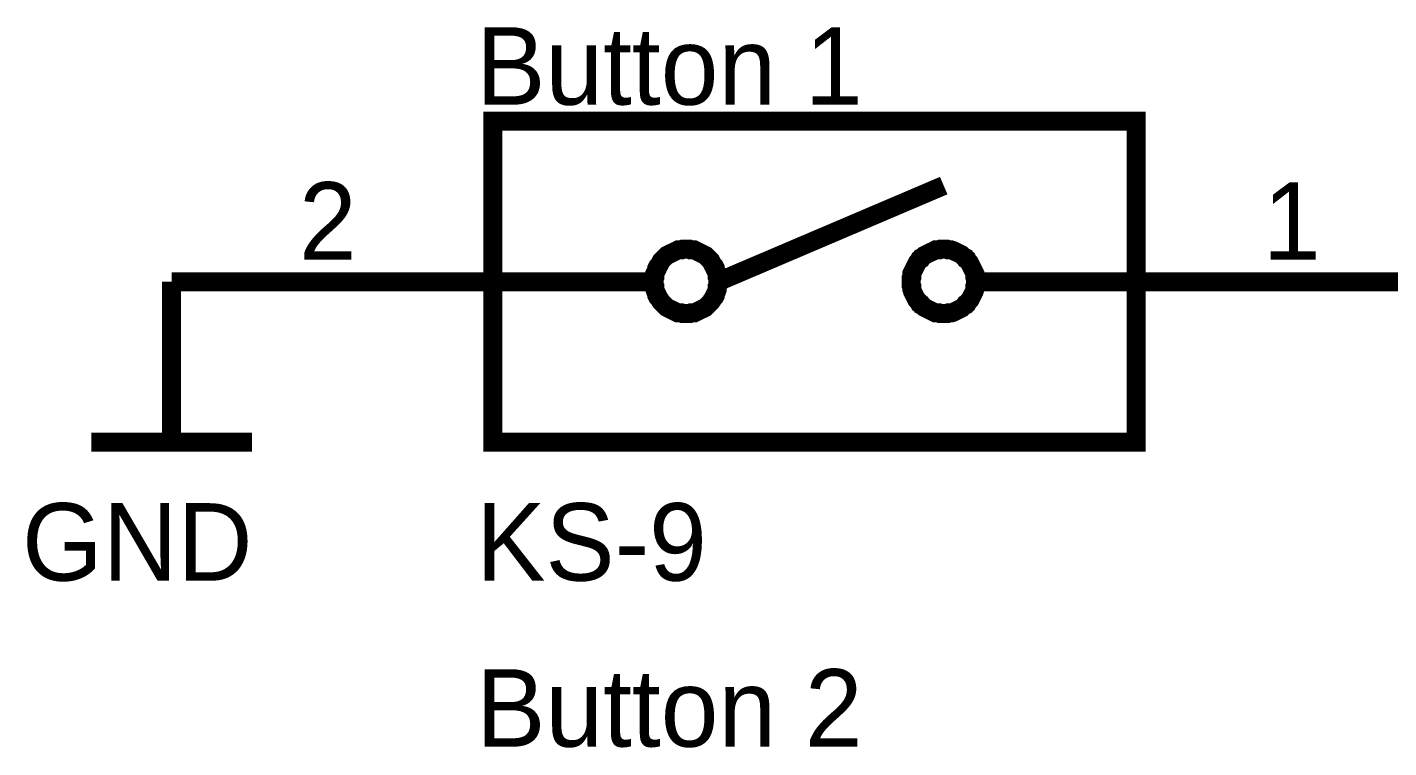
# Model space of a CAD drawing. Header units: inches. Extents: x 0 to 292, y 0 to 193.
# Drawn here: x 89.17 to 110.67, y 96.77 to 108.16 of the extents above; entities that cross this region are included whole.
import ezdxf

# ---------------------------------------------------------------- set-up
doc = ezdxf.new("R2010")
doc.units = ezdxf.units.IN
doc.layers.add('Sheet', color=255, linetype='Continuous')

msp = doc.modelspace()

# ---------------------------------------------------------------- linework, layer by layer
at = {"layer": 'Sheet'}
for points in [[(96.521, 106.671, 0.3, 0.3, 0), (106.683, 106.671, 0.3, 0.3, 0), (106.683, 101.595, 0.3, 0.3, 0), (96.521, 101.595, 0.3, 0.3, 0), (96.521, 106.671, 0.3, 0.3, 0)], [(96.521, 106.671, 0.0991, 0.0991, 0), (96.521, 101.595, 0.0991, 0.0991, 0), (106.683, 101.595, 0.0991, 0.0991, 0), (106.683, 106.671, 0.0991, 0.0991, 0), (96.521, 106.671, 0.0991, 0.0991, 0), (96.521, 106.671, 0.0991, 0.0991, 0)]]:
    msp.add_lwpolyline(points, format="xyseb", close=True, dxfattribs=at)
for points in [[(100.076, 104.133, 0.3, 0.3, 0), (103.642, 105.654, 0.3, 0.3, 0)], [(99.069, 104.133, 0.3, 0.3, 0), (99.069, 104.155, 0.3, 0.3, 0), (99.069, 104.188, 0.3, 0.3, 0), (99.08, 104.21, 0.3, 0.3, 0), (99.08, 104.232, 0.3, 0.3, 0), (99.08, 104.264, 0.3, 0.3, 0), (99.091, 104.286, 0.3, 0.3, 0), (99.102, 104.308, 0.3, 0.3, 0), (99.113, 104.33, 0.3, 0.3, 0), (99.113, 104.352, 0.3, 0.3, 0), (99.124, 104.374, 0.3, 0.3, 0), (99.146, 104.396, 0.3, 0.3, 0), (99.157, 104.417, 0.3, 0.3, 0), (99.168, 104.439, 0.3, 0.3, 0), (99.179, 104.461, 0.3, 0.3, 0), (99.201, 104.483, 0.3, 0.3, 0), (99.212, 104.494, 0.3, 0.3, 0), (99.233, 104.516, 0.3, 0.3, 0), (99.244, 104.527, 0.3, 0.3, 0), (99.266, 104.549, 0.3, 0.3, 0), (99.288, 104.56, 0.3, 0.3, 0), (99.31, 104.571, 0.3, 0.3, 0), (99.332, 104.582, 0.3, 0.3, 0), (99.354, 104.593, 0.3, 0.3, 0), (99.376, 104.603, 0.3, 0.3, 0), (99.398, 104.614, 0.3, 0.3, 0), (99.419, 104.625, 0.3, 0.3, 0), (99.441, 104.636, 0.3, 0.3, 0), (99.474, 104.636, 0.3, 0.3, 0), (99.496, 104.636, 0.3, 0.3, 0), (99.518, 104.647, 0.3, 0.3, 0), (99.551, 104.647, 0.3, 0.3, 0), (99.573, 104.647, 0.3, 0.3, 0)], [(99.573, 104.647, 0.3, 0.3, 0), (99.551, 104.647, 0.3, 0.3, 0), (99.518, 104.647, 0.3, 0.3, 0), (99.496, 104.636, 0.3, 0.3, 0), (99.474, 104.636, 0.3, 0.3, 0), (99.441, 104.636, 0.3, 0.3, 0), (99.419, 104.625, 0.3, 0.3, 0), (99.398, 104.614, 0.3, 0.3, 0), (99.376, 104.603, 0.3, 0.3, 0), (99.354, 104.593, 0.3, 0.3, 0), (99.332, 104.582, 0.3, 0.3, 0), (99.31, 104.571, 0.3, 0.3, 0), (99.288, 104.56, 0.3, 0.3, 0), (99.266, 104.549, 0.3, 0.3, 0), (99.244, 104.527, 0.3, 0.3, 0), (99.233, 104.516, 0.3, 0.3, 0), (99.212, 104.494, 0.3, 0.3, 0), (99.201, 104.483, 0.3, 0.3, 0), (99.179, 104.461, 0.3, 0.3, 0), (99.168, 104.439, 0.3, 0.3, 0), (99.157, 104.417, 0.3, 0.3, 0), (99.146, 104.396, 0.3, 0.3, 0), (99.124, 104.374, 0.3, 0.3, 0), (99.113, 104.352, 0.3, 0.3, 0), (99.113, 104.33, 0.3, 0.3, 0), (99.102, 104.308, 0.3, 0.3, 0), (99.091, 104.286, 0.3, 0.3, 0), (99.08, 104.264, 0.3, 0.3, 0), (99.08, 104.232, 0.3, 0.3, 0), (99.08, 104.21, 0.3, 0.3, 0), (99.069, 104.188, 0.3, 0.3, 0), (99.069, 104.155, 0.3, 0.3, 0), (99.069, 104.133, 0.3, 0.3, 0)], [(99.573, 104.647, 0.3, 0.3, 0), (99.573, 104.647, 0.3, 0.3, 0)], [(99.573, 104.647, 0.3, 0.3, 0), (99.594, 104.647, 0.3, 0.3, 0), (99.627, 104.647, 0.3, 0.3, 0), (99.649, 104.636, 0.3, 0.3, 0), (99.671, 104.636, 0.3, 0.3, 0), (99.704, 104.636, 0.3, 0.3, 0), (99.726, 104.625, 0.3, 0.3, 0), (99.748, 104.614, 0.3, 0.3, 0), (99.769, 104.603, 0.3, 0.3, 0), (99.791, 104.593, 0.3, 0.3, 0), (99.813, 104.582, 0.3, 0.3, 0), (99.835, 104.571, 0.3, 0.3, 0), (99.857, 104.56, 0.3, 0.3, 0), (99.879, 104.549, 0.3, 0.3, 0), (99.901, 104.527, 0.3, 0.3, 0), (99.912, 104.516, 0.3, 0.3, 0), (99.934, 104.494, 0.3, 0.3, 0), (99.944, 104.483, 0.3, 0.3, 0), (99.966, 104.461, 0.3, 0.3, 0), (99.977, 104.439, 0.3, 0.3, 0), (99.988, 104.417, 0.3, 0.3, 0), (99.999, 104.396, 0.3, 0.3, 0), (100.021, 104.374, 0.3, 0.3, 0), (100.032, 104.352, 0.3, 0.3, 0), (100.032, 104.33, 0.3, 0.3, 0), (100.043, 104.308, 0.3, 0.3, 0), (100.054, 104.286, 0.3, 0.3, 0), (100.065, 104.264, 0.3, 0.3, 0), (100.065, 104.232, 0.3, 0.3, 0), (100.065, 104.21, 0.3, 0.3, 0), (100.076, 104.188, 0.3, 0.3, 0), (100.076, 104.155, 0.3, 0.3, 0), (100.076, 104.133, 0.3, 0.3, 0)], [(100.076, 104.133, 0.3, 0.3, 0), (100.076, 104.155, 0.3, 0.3, 0), (100.076, 104.188, 0.3, 0.3, 0), (100.065, 104.21, 0.3, 0.3, 0), (100.065, 104.232, 0.3, 0.3, 0), (100.065, 104.264, 0.3, 0.3, 0), (100.054, 104.286, 0.3, 0.3, 0), (100.043, 104.308, 0.3, 0.3, 0), (100.032, 104.33, 0.3, 0.3, 0), (100.032, 104.352, 0.3, 0.3, 0), (100.021, 104.374, 0.3, 0.3, 0), (99.999, 104.396, 0.3, 0.3, 0), (99.988, 104.417, 0.3, 0.3, 0), (99.977, 104.439, 0.3, 0.3, 0), (99.966, 104.461, 0.3, 0.3, 0), (99.944, 104.483, 0.3, 0.3, 0), (99.934, 104.494, 0.3, 0.3, 0), (99.912, 104.516, 0.3, 0.3, 0), (99.901, 104.527, 0.3, 0.3, 0), (99.879, 104.549, 0.3, 0.3, 0), (99.857, 104.56, 0.3, 0.3, 0), (99.835, 104.571, 0.3, 0.3, 0), (99.813, 104.582, 0.3, 0.3, 0), (99.791, 104.593, 0.3, 0.3, 0), (99.769, 104.603, 0.3, 0.3, 0), (99.748, 104.614, 0.3, 0.3, 0), (99.726, 104.625, 0.3, 0.3, 0), (99.704, 104.636, 0.3, 0.3, 0), (99.671, 104.636, 0.3, 0.3, 0), (99.649, 104.636, 0.3, 0.3, 0), (99.627, 104.647, 0.3, 0.3, 0), (99.594, 104.647, 0.3, 0.3, 0), (99.573, 104.647, 0.3, 0.3, 0)], [(103.128, 104.133, 0.3, 0.3, 0), (103.128, 104.155, 0.3, 0.3, 0), (103.128, 104.188, 0.3, 0.3, 0), (103.139, 104.21, 0.3, 0.3, 0), (103.139, 104.232, 0.3, 0.3, 0), (103.139, 104.264, 0.3, 0.3, 0), (103.149, 104.286, 0.3, 0.3, 0), (103.16, 104.308, 0.3, 0.3, 0), (103.171, 104.33, 0.3, 0.3, 0), (103.182, 104.352, 0.3, 0.3, 0), (103.193, 104.374, 0.3, 0.3, 0), (103.204, 104.396, 0.3, 0.3, 0), (103.215, 104.417, 0.3, 0.3, 0), (103.226, 104.439, 0.3, 0.3, 0), (103.248, 104.461, 0.3, 0.3, 0), (103.259, 104.483, 0.3, 0.3, 0), (103.281, 104.494, 0.3, 0.3, 0), (103.292, 104.516, 0.3, 0.3, 0), (103.314, 104.527, 0.3, 0.3, 0), (103.335, 104.549, 0.3, 0.3, 0), (103.357, 104.56, 0.3, 0.3, 0), (103.379, 104.571, 0.3, 0.3, 0), (103.401, 104.582, 0.3, 0.3, 0), (103.423, 104.593, 0.3, 0.3, 0), (103.445, 104.603, 0.3, 0.3, 0), (103.467, 104.614, 0.3, 0.3, 0), (103.489, 104.625, 0.3, 0.3, 0), (103.51, 104.636, 0.3, 0.3, 0), (103.543, 104.636, 0.3, 0.3, 0), (103.565, 104.636, 0.3, 0.3, 0), (103.587, 104.647, 0.3, 0.3, 0), (103.62, 104.647, 0.3, 0.3, 0), (103.642, 104.647, 0.3, 0.3, 0)], [(103.642, 104.647, 0.3, 0.3, 0), (103.62, 104.647, 0.3, 0.3, 0), (103.587, 104.647, 0.3, 0.3, 0), (103.565, 104.636, 0.3, 0.3, 0), (103.543, 104.636, 0.3, 0.3, 0), (103.51, 104.636, 0.3, 0.3, 0), (103.489, 104.625, 0.3, 0.3, 0), (103.467, 104.614, 0.3, 0.3, 0), (103.445, 104.603, 0.3, 0.3, 0), (103.423, 104.593, 0.3, 0.3, 0), (103.401, 104.582, 0.3, 0.3, 0), (103.379, 104.571, 0.3, 0.3, 0), (103.357, 104.56, 0.3, 0.3, 0), (103.335, 104.549, 0.3, 0.3, 0), (103.314, 104.527, 0.3, 0.3, 0), (103.292, 104.516, 0.3, 0.3, 0), (103.281, 104.494, 0.3, 0.3, 0), (103.259, 104.483, 0.3, 0.3, 0), (103.248, 104.461, 0.3, 0.3, 0), (103.226, 104.439, 0.3, 0.3, 0), (103.215, 104.417, 0.3, 0.3, 0), (103.204, 104.396, 0.3, 0.3, 0), (103.193, 104.374, 0.3, 0.3, 0), (103.182, 104.352, 0.3, 0.3, 0), (103.171, 104.33, 0.3, 0.3, 0), (103.16, 104.308, 0.3, 0.3, 0), (103.149, 104.286, 0.3, 0.3, 0), (103.139, 104.264, 0.3, 0.3, 0), (103.139, 104.232, 0.3, 0.3, 0), (103.139, 104.21, 0.3, 0.3, 0), (103.128, 104.188, 0.3, 0.3, 0), (103.128, 104.155, 0.3, 0.3, 0), (103.128, 104.133, 0.3, 0.3, 0)], [(103.642, 104.647, 0.3, 0.3, 0), (103.642, 104.647, 0.3, 0.3, 0)], [(103.642, 104.647, 0.3, 0.3, 0), (103.664, 104.647, 0.3, 0.3, 0), (103.696, 104.647, 0.3, 0.3, 0), (103.718, 104.636, 0.3, 0.3, 0), (103.74, 104.636, 0.3, 0.3, 0), (103.762, 104.636, 0.3, 0.3, 0), (103.795, 104.625, 0.3, 0.3, 0), (103.817, 104.614, 0.3, 0.3, 0), (103.839, 104.603, 0.3, 0.3, 0), (103.86, 104.593, 0.3, 0.3, 0), (103.882, 104.582, 0.3, 0.3, 0), (103.904, 104.571, 0.3, 0.3, 0), (103.926, 104.56, 0.3, 0.3, 0), (103.937, 104.549, 0.3, 0.3, 0), (103.959, 104.527, 0.3, 0.3, 0), (103.981, 104.516, 0.3, 0.3, 0), (103.992, 104.494, 0.3, 0.3, 0), (104.014, 104.483, 0.3, 0.3, 0), (104.025, 104.461, 0.3, 0.3, 0), (104.046, 104.439, 0.3, 0.3, 0), (104.057, 104.417, 0.3, 0.3, 0), (104.068, 104.396, 0.3, 0.3, 0), (104.079, 104.374, 0.3, 0.3, 0), (104.09, 104.352, 0.3, 0.3, 0), (104.101, 104.33, 0.3, 0.3, 0), (104.112, 104.308, 0.3, 0.3, 0), (104.123, 104.286, 0.3, 0.3, 0), (104.134, 104.264, 0.3, 0.3, 0), (104.134, 104.232, 0.3, 0.3, 0), (104.134, 104.21, 0.3, 0.3, 0), (104.145, 104.188, 0.3, 0.3, 0), (104.145, 104.155, 0.3, 0.3, 0), (104.145, 104.133, 0.3, 0.3, 0)], [(104.145, 104.133, 0.3, 0.3, 0), (104.145, 104.155, 0.3, 0.3, 0), (104.145, 104.188, 0.3, 0.3, 0), (104.134, 104.21, 0.3, 0.3, 0), (104.134, 104.232, 0.3, 0.3, 0), (104.134, 104.264, 0.3, 0.3, 0), (104.123, 104.286, 0.3, 0.3, 0), (104.112, 104.308, 0.3, 0.3, 0), (104.101, 104.33, 0.3, 0.3, 0), (104.09, 104.352, 0.3, 0.3, 0), (104.079, 104.374, 0.3, 0.3, 0), (104.068, 104.396, 0.3, 0.3, 0), (104.057, 104.417, 0.3, 0.3, 0), (104.046, 104.439, 0.3, 0.3, 0), (104.025, 104.461, 0.3, 0.3, 0), (104.014, 104.483, 0.3, 0.3, 0), (103.992, 104.494, 0.3, 0.3, 0), (103.981, 104.516, 0.3, 0.3, 0), (103.959, 104.527, 0.3, 0.3, 0), (103.937, 104.549, 0.3, 0.3, 0), (103.926, 104.56, 0.3, 0.3, 0), (103.904, 104.571, 0.3, 0.3, 0), (103.882, 104.582, 0.3, 0.3, 0), (103.86, 104.593, 0.3, 0.3, 0), (103.839, 104.603, 0.3, 0.3, 0), (103.817, 104.614, 0.3, 0.3, 0), (103.795, 104.625, 0.3, 0.3, 0), (103.762, 104.636, 0.3, 0.3, 0), (103.74, 104.636, 0.3, 0.3, 0), (103.718, 104.636, 0.3, 0.3, 0), (103.696, 104.647, 0.3, 0.3, 0), (103.664, 104.647, 0.3, 0.3, 0), (103.642, 104.647, 0.3, 0.3, 0)], [(96.521, 104.133, 0.3, 0.3, 0), (91.445, 104.133, 0.3, 0.3, 0)], [(91.445, 104.133, 0.3, 0.3, 0), (91.445, 101.595, 0.3, 0.3, 0)], [(99.069, 104.133, 0.3, 0.3, 0), (96.521, 104.133, 0.3, 0.3, 0)], [(99.573, 103.63, 0.3, 0.3, 0), (99.551, 103.63, 0.3, 0.3, 0), (99.518, 103.63, 0.3, 0.3, 0), (99.496, 103.641, 0.3, 0.3, 0), (99.474, 103.641, 0.3, 0.3, 0), (99.441, 103.641, 0.3, 0.3, 0), (99.419, 103.652, 0.3, 0.3, 0), (99.398, 103.663, 0.3, 0.3, 0), (99.376, 103.674, 0.3, 0.3, 0), (99.354, 103.685, 0.3, 0.3, 0), (99.332, 103.696, 0.3, 0.3, 0), (99.31, 103.706, 0.3, 0.3, 0), (99.288, 103.717, 0.3, 0.3, 0), (99.266, 103.728, 0.3, 0.3, 0), (99.244, 103.75, 0.3, 0.3, 0), (99.233, 103.761, 0.3, 0.3, 0), (99.212, 103.783, 0.3, 0.3, 0), (99.201, 103.794, 0.3, 0.3, 0), (99.179, 103.816, 0.3, 0.3, 0), (99.168, 103.838, 0.3, 0.3, 0), (99.157, 103.849, 0.3, 0.3, 0), (99.146, 103.871, 0.3, 0.3, 0), (99.124, 103.892, 0.3, 0.3, 0), (99.113, 103.914, 0.3, 0.3, 0), (99.113, 103.936, 0.3, 0.3, 0), (99.102, 103.958, 0.3, 0.3, 0), (99.091, 103.98, 0.3, 0.3, 0), (99.08, 104.013, 0.3, 0.3, 0), (99.08, 104.035, 0.3, 0.3, 0), (99.08, 104.057, 0.3, 0.3, 0), (99.069, 104.078, 0.3, 0.3, 0), (99.069, 104.111, 0.3, 0.3, 0), (99.069, 104.133, 0.3, 0.3, 0)], [(99.069, 104.133, 0.3, 0.3, 0), (99.069, 104.133, 0.3, 0.3, 0)], [(99.069, 104.133, 0.3, 0.3, 0), (99.069, 104.111, 0.3, 0.3, 0), (99.069, 104.078, 0.3, 0.3, 0), (99.08, 104.057, 0.3, 0.3, 0), (99.08, 104.035, 0.3, 0.3, 0), (99.08, 104.013, 0.3, 0.3, 0), (99.091, 103.98, 0.3, 0.3, 0), (99.102, 103.958, 0.3, 0.3, 0), (99.113, 103.936, 0.3, 0.3, 0), (99.113, 103.914, 0.3, 0.3, 0), (99.124, 103.892, 0.3, 0.3, 0), (99.146, 103.871, 0.3, 0.3, 0), (99.157, 103.849, 0.3, 0.3, 0), (99.168, 103.838, 0.3, 0.3, 0), (99.179, 103.816, 0.3, 0.3, 0), (99.201, 103.794, 0.3, 0.3, 0), (99.212, 103.783, 0.3, 0.3, 0), (99.233, 103.761, 0.3, 0.3, 0), (99.244, 103.75, 0.3, 0.3, 0), (99.266, 103.728, 0.3, 0.3, 0), (99.288, 103.717, 0.3, 0.3, 0), (99.31, 103.706, 0.3, 0.3, 0), (99.332, 103.696, 0.3, 0.3, 0), (99.354, 103.685, 0.3, 0.3, 0), (99.376, 103.674, 0.3, 0.3, 0), (99.398, 103.663, 0.3, 0.3, 0), (99.419, 103.652, 0.3, 0.3, 0), (99.441, 103.641, 0.3, 0.3, 0), (99.474, 103.641, 0.3, 0.3, 0), (99.496, 103.641, 0.3, 0.3, 0), (99.518, 103.63, 0.3, 0.3, 0), (99.551, 103.63, 0.3, 0.3, 0), (99.573, 103.63, 0.3, 0.3, 0)], [(100.076, 104.133, 0.3, 0.3, 0), (100.076, 104.111, 0.3, 0.3, 0), (100.076, 104.078, 0.3, 0.3, 0), (100.065, 104.057, 0.3, 0.3, 0), (100.065, 104.035, 0.3, 0.3, 0), (100.065, 104.013, 0.3, 0.3, 0), (100.054, 103.98, 0.3, 0.3, 0), (100.043, 103.958, 0.3, 0.3, 0), (100.032, 103.936, 0.3, 0.3, 0), (100.032, 103.914, 0.3, 0.3, 0), (100.021, 103.892, 0.3, 0.3, 0), (99.999, 103.871, 0.3, 0.3, 0), (99.988, 103.849, 0.3, 0.3, 0), (99.977, 103.838, 0.3, 0.3, 0), (99.966, 103.816, 0.3, 0.3, 0), (99.944, 103.794, 0.3, 0.3, 0), (99.934, 103.783, 0.3, 0.3, 0), (99.912, 103.761, 0.3, 0.3, 0), (99.901, 103.75, 0.3, 0.3, 0), (99.879, 103.728, 0.3, 0.3, 0), (99.857, 103.717, 0.3, 0.3, 0), (99.835, 103.706, 0.3, 0.3, 0), (99.813, 103.696, 0.3, 0.3, 0), (99.791, 103.685, 0.3, 0.3, 0), (99.769, 103.674, 0.3, 0.3, 0), (99.748, 103.663, 0.3, 0.3, 0), (99.726, 103.652, 0.3, 0.3, 0), (99.704, 103.641, 0.3, 0.3, 0), (99.671, 103.641, 0.3, 0.3, 0), (99.649, 103.641, 0.3, 0.3, 0), (99.627, 103.63, 0.3, 0.3, 0), (99.594, 103.63, 0.3, 0.3, 0), (99.573, 103.63, 0.3, 0.3, 0)], [(99.573, 103.63, 0.3, 0.3, 0), (99.594, 103.63, 0.3, 0.3, 0), (99.627, 103.63, 0.3, 0.3, 0), (99.649, 103.641, 0.3, 0.3, 0), (99.671, 103.641, 0.3, 0.3, 0), (99.704, 103.641, 0.3, 0.3, 0), (99.726, 103.652, 0.3, 0.3, 0), (99.748, 103.663, 0.3, 0.3, 0), (99.769, 103.674, 0.3, 0.3, 0), (99.791, 103.685, 0.3, 0.3, 0), (99.813, 103.696, 0.3, 0.3, 0), (99.835, 103.706, 0.3, 0.3, 0), (99.857, 103.717, 0.3, 0.3, 0), (99.879, 103.728, 0.3, 0.3, 0), (99.901, 103.75, 0.3, 0.3, 0), (99.912, 103.761, 0.3, 0.3, 0), (99.934, 103.783, 0.3, 0.3, 0), (99.944, 103.794, 0.3, 0.3, 0), (99.966, 103.816, 0.3, 0.3, 0), (99.977, 103.838, 0.3, 0.3, 0), (99.988, 103.849, 0.3, 0.3, 0), (99.999, 103.871, 0.3, 0.3, 0), (100.021, 103.892, 0.3, 0.3, 0), (100.032, 103.914, 0.3, 0.3, 0), (100.032, 103.936, 0.3, 0.3, 0), (100.043, 103.958, 0.3, 0.3, 0), (100.054, 103.98, 0.3, 0.3, 0), (100.065, 104.013, 0.3, 0.3, 0), (100.065, 104.035, 0.3, 0.3, 0), (100.065, 104.057, 0.3, 0.3, 0), (100.076, 104.078, 0.3, 0.3, 0), (100.076, 104.111, 0.3, 0.3, 0), (100.076, 104.133, 0.3, 0.3, 0)], [(100.076, 104.133, 0.3, 0.3, 0), (100.076, 104.133, 0.3, 0.3, 0), (100.076, 104.133, 0.3, 0.3, 0), (100.076, 104.133, 0.3, 0.3, 0), (100.076, 104.133, 0.3, 0.3, 0), (100.076, 104.133, 0.3, 0.3, 0), (100.076, 104.133, 0.3, 0.3, 0), (100.076, 104.133, 0.3, 0.3, 0), (100.076, 104.133, 0.3, 0.3, 0), (100.076, 104.133, 0.3, 0.3, 0), (100.076, 104.133, 0.3, 0.3, 0), (100.076, 104.133, 0.3, 0.3, 0), (100.076, 104.133, 0.3, 0.3, 0), (100.076, 104.133, 0.3, 0.3, 0), (100.076, 104.133, 0.3, 0.3, 0), (100.076, 104.133, 0.3, 0.3, 0), (100.076, 104.133, 0.3, 0.3, 0), (100.076, 104.133, 0.3, 0.3, 0), (100.076, 104.133, 0.3, 0.3, 0), (100.076, 104.133, 0.3, 0.3, 0), (100.076, 104.133, 0.3, 0.3, 0), (100.076, 104.133, 0.3, 0.3, 0), (100.076, 104.133, 0.3, 0.3, 0), (100.076, 104.133, 0.3, 0.3, 0), (100.076, 104.133, 0.3, 0.3, 0), (100.076, 104.133, 0.3, 0.3, 0), (100.076, 104.133, 0.3, 0.3, 0), (100.076, 104.133, 0.3, 0.3, 0), (100.076, 104.133, 0.3, 0.3, 0), (100.076, 104.133, 0.3, 0.3, 0), (100.076, 104.133, 0.3, 0.3, 0), (100.076, 104.133, 0.3, 0.3, 0), (100.076, 104.133, 0.3, 0.3, 0)], [(100.076, 104.133, 0.3, 0.3, 0), (100.076, 104.133, 0.3, 0.3, 0)], [(103.642, 103.63, 0.3, 0.3, 0), (103.62, 103.63, 0.3, 0.3, 0), (103.587, 103.63, 0.3, 0.3, 0), (103.565, 103.641, 0.3, 0.3, 0), (103.543, 103.641, 0.3, 0.3, 0), (103.51, 103.641, 0.3, 0.3, 0), (103.489, 103.652, 0.3, 0.3, 0), (103.467, 103.663, 0.3, 0.3, 0), (103.445, 103.674, 0.3, 0.3, 0), (103.423, 103.685, 0.3, 0.3, 0), (103.401, 103.696, 0.3, 0.3, 0), (103.379, 103.706, 0.3, 0.3, 0), (103.357, 103.717, 0.3, 0.3, 0), (103.335, 103.728, 0.3, 0.3, 0), (103.314, 103.75, 0.3, 0.3, 0), (103.292, 103.761, 0.3, 0.3, 0), (103.281, 103.783, 0.3, 0.3, 0), (103.259, 103.794, 0.3, 0.3, 0), (103.248, 103.816, 0.3, 0.3, 0), (103.226, 103.838, 0.3, 0.3, 0), (103.215, 103.849, 0.3, 0.3, 0), (103.204, 103.871, 0.3, 0.3, 0), (103.193, 103.892, 0.3, 0.3, 0), (103.182, 103.914, 0.3, 0.3, 0), (103.171, 103.936, 0.3, 0.3, 0), (103.16, 103.958, 0.3, 0.3, 0), (103.149, 103.98, 0.3, 0.3, 0), (103.139, 104.013, 0.3, 0.3, 0), (103.139, 104.035, 0.3, 0.3, 0), (103.139, 104.057, 0.3, 0.3, 0), (103.128, 104.078, 0.3, 0.3, 0), (103.128, 104.111, 0.3, 0.3, 0), (103.128, 104.133, 0.3, 0.3, 0)], [(103.128, 104.133, 0.3, 0.3, 0), (103.128, 104.133, 0.3, 0.3, 0)], [(103.128, 104.133, 0.3, 0.3, 0), (103.128, 104.111, 0.3, 0.3, 0), (103.128, 104.078, 0.3, 0.3, 0), (103.139, 104.057, 0.3, 0.3, 0), (103.139, 104.035, 0.3, 0.3, 0), (103.139, 104.013, 0.3, 0.3, 0), (103.149, 103.98, 0.3, 0.3, 0), (103.16, 103.958, 0.3, 0.3, 0), (103.171, 103.936, 0.3, 0.3, 0), (103.182, 103.914, 0.3, 0.3, 0), (103.193, 103.892, 0.3, 0.3, 0), (103.204, 103.871, 0.3, 0.3, 0), (103.215, 103.849, 0.3, 0.3, 0), (103.226, 103.838, 0.3, 0.3, 0), (103.248, 103.816, 0.3, 0.3, 0), (103.259, 103.794, 0.3, 0.3, 0), (103.281, 103.783, 0.3, 0.3, 0), (103.292, 103.761, 0.3, 0.3, 0), (103.314, 103.75, 0.3, 0.3, 0), (103.335, 103.728, 0.3, 0.3, 0), (103.357, 103.717, 0.3, 0.3, 0), (103.379, 103.706, 0.3, 0.3, 0), (103.401, 103.696, 0.3, 0.3, 0), (103.423, 103.685, 0.3, 0.3, 0), (103.445, 103.674, 0.3, 0.3, 0), (103.467, 103.663, 0.3, 0.3, 0), (103.489, 103.652, 0.3, 0.3, 0), (103.51, 103.641, 0.3, 0.3, 0), (103.543, 103.641, 0.3, 0.3, 0), (103.565, 103.641, 0.3, 0.3, 0), (103.587, 103.63, 0.3, 0.3, 0), (103.62, 103.63, 0.3, 0.3, 0), (103.642, 103.63, 0.3, 0.3, 0)], [(104.145, 104.133, 0.3, 0.3, 0), (104.145, 104.111, 0.3, 0.3, 0), (104.145, 104.078, 0.3, 0.3, 0), (104.134, 104.057, 0.3, 0.3, 0), (104.134, 104.035, 0.3, 0.3, 0), (104.134, 104.013, 0.3, 0.3, 0), (104.123, 103.98, 0.3, 0.3, 0), (104.112, 103.958, 0.3, 0.3, 0), (104.101, 103.936, 0.3, 0.3, 0), (104.09, 103.914, 0.3, 0.3, 0), (104.079, 103.892, 0.3, 0.3, 0), (104.068, 103.871, 0.3, 0.3, 0), (104.057, 103.849, 0.3, 0.3, 0), (104.046, 103.838, 0.3, 0.3, 0), (104.025, 103.816, 0.3, 0.3, 0), (104.014, 103.794, 0.3, 0.3, 0), (103.992, 103.783, 0.3, 0.3, 0), (103.981, 103.761, 0.3, 0.3, 0), (103.959, 103.75, 0.3, 0.3, 0), (103.937, 103.728, 0.3, 0.3, 0), (103.926, 103.717, 0.3, 0.3, 0), (103.904, 103.706, 0.3, 0.3, 0), (103.882, 103.696, 0.3, 0.3, 0), (103.86, 103.685, 0.3, 0.3, 0), (103.839, 103.674, 0.3, 0.3, 0), (103.817, 103.663, 0.3, 0.3, 0), (103.795, 103.652, 0.3, 0.3, 0), (103.762, 103.641, 0.3, 0.3, 0), (103.74, 103.641, 0.3, 0.3, 0), (103.718, 103.641, 0.3, 0.3, 0), (103.696, 103.63, 0.3, 0.3, 0), (103.664, 103.63, 0.3, 0.3, 0), (103.642, 103.63, 0.3, 0.3, 0)], [(103.642, 103.63, 0.3, 0.3, 0), (103.664, 103.63, 0.3, 0.3, 0), (103.696, 103.63, 0.3, 0.3, 0), (103.718, 103.641, 0.3, 0.3, 0), (103.74, 103.641, 0.3, 0.3, 0), (103.762, 103.641, 0.3, 0.3, 0), (103.795, 103.652, 0.3, 0.3, 0), (103.817, 103.663, 0.3, 0.3, 0), (103.839, 103.674, 0.3, 0.3, 0), (103.86, 103.685, 0.3, 0.3, 0), (103.882, 103.696, 0.3, 0.3, 0), (103.904, 103.706, 0.3, 0.3, 0), (103.926, 103.717, 0.3, 0.3, 0), (103.937, 103.728, 0.3, 0.3, 0), (103.959, 103.75, 0.3, 0.3, 0), (103.981, 103.761, 0.3, 0.3, 0), (103.992, 103.783, 0.3, 0.3, 0), (104.014, 103.794, 0.3, 0.3, 0), (104.025, 103.816, 0.3, 0.3, 0), (104.046, 103.838, 0.3, 0.3, 0), (104.057, 103.849, 0.3, 0.3, 0), (104.068, 103.871, 0.3, 0.3, 0), (104.079, 103.892, 0.3, 0.3, 0), (104.09, 103.914, 0.3, 0.3, 0), (104.101, 103.936, 0.3, 0.3, 0), (104.112, 103.958, 0.3, 0.3, 0), (104.123, 103.98, 0.3, 0.3, 0), (104.134, 104.013, 0.3, 0.3, 0), (104.134, 104.035, 0.3, 0.3, 0), (104.134, 104.057, 0.3, 0.3, 0), (104.145, 104.078, 0.3, 0.3, 0), (104.145, 104.111, 0.3, 0.3, 0), (104.145, 104.133, 0.3, 0.3, 0)], [(104.145, 104.133, 0.3, 0.3, 0), (104.145, 104.133, 0.3, 0.3, 0), (104.145, 104.133, 0.3, 0.3, 0), (104.145, 104.133, 0.3, 0.3, 0), (104.145, 104.133, 0.3, 0.3, 0), (104.145, 104.133, 0.3, 0.3, 0), (104.145, 104.133, 0.3, 0.3, 0), (104.145, 104.133, 0.3, 0.3, 0), (104.145, 104.133, 0.3, 0.3, 0), (104.145, 104.133, 0.3, 0.3, 0), (104.145, 104.133, 0.3, 0.3, 0), (104.145, 104.133, 0.3, 0.3, 0), (104.145, 104.133, 0.3, 0.3, 0), (104.145, 104.133, 0.3, 0.3, 0), (104.145, 104.133, 0.3, 0.3, 0), (104.145, 104.133, 0.3, 0.3, 0), (104.145, 104.133, 0.3, 0.3, 0), (104.145, 104.133, 0.3, 0.3, 0), (104.145, 104.133, 0.3, 0.3, 0), (104.145, 104.133, 0.3, 0.3, 0), (104.145, 104.133, 0.3, 0.3, 0), (104.145, 104.133, 0.3, 0.3, 0), (104.145, 104.133, 0.3, 0.3, 0), (104.145, 104.133, 0.3, 0.3, 0), (104.145, 104.133, 0.3, 0.3, 0), (104.145, 104.133, 0.3, 0.3, 0), (104.145, 104.133, 0.3, 0.3, 0), (104.145, 104.133, 0.3, 0.3, 0), (104.145, 104.133, 0.3, 0.3, 0), (104.145, 104.133, 0.3, 0.3, 0), (104.145, 104.133, 0.3, 0.3, 0), (104.145, 104.133, 0.3, 0.3, 0), (104.145, 104.133, 0.3, 0.3, 0)], [(104.145, 104.133, 0.3, 0.3, 0), (104.145, 104.133, 0.3, 0.3, 0)], [(104.145, 104.133, 0.3, 0.3, 0), (106.683, 104.133, 0.3, 0.3, 0)], [(106.683, 104.133, 0.3, 0.3, 0), (111.769, 104.133, 0.3, 0.3, 0)], [(90.176, 101.595, 0.3, 0.3, 0), (92.714, 101.595, 0.3, 0.3, 0)]]:
    msp.add_lwpolyline(points, format="xyseb", dxfattribs=at)

# ---------------------------------------------------------------- texts
for s, height, p in [('Button 1', 1.2251, (96.258, 106.933)), ('2', 1.225, (93.458, 104.483)), ('1', 1.225, (108.684, 104.483)), ('GND', 1.2251, (89.083, 99.408)), ('KS-9', 1.2251, (96.258, 99.408)), ('Button 2', 1.2251, (96.258, 96.783))]:
    msp.add_text(s, height=height, dxfattribs=at).set_placement(p)

doc.saveas('drawing.dxf')
